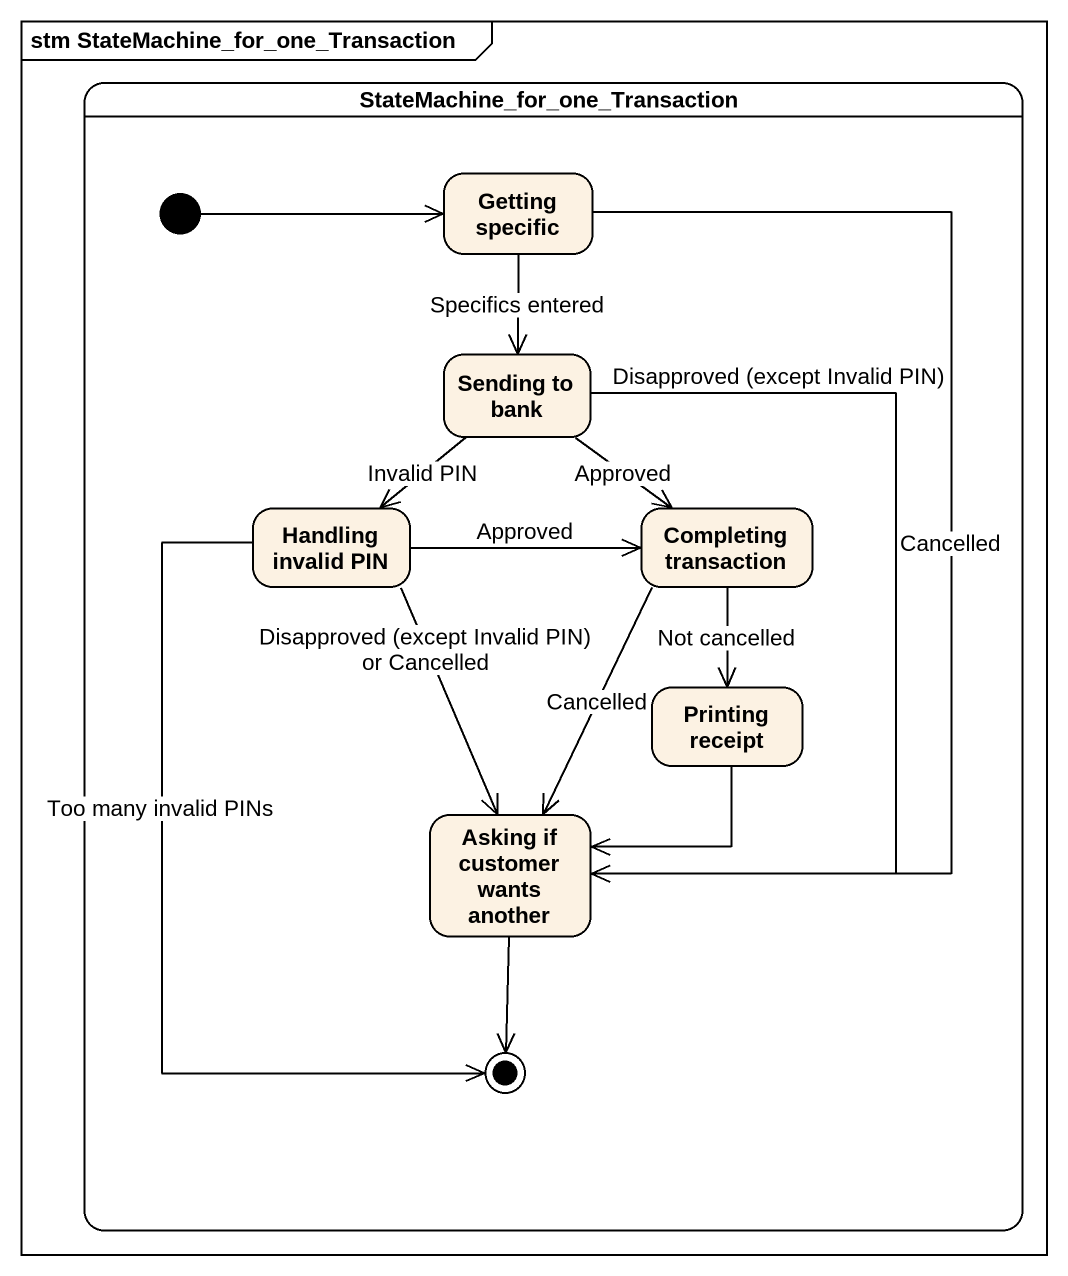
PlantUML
@startuml
mainframe stm StateMachine_for_one_Transaction
hide empty description
state "StateMachine_for_one_Transaction" as StateMachine_for_one {
  state "Getting specific" as Getting_specific
  state "Sending to bank" as Sending_to_bank
  state "Handling invalid PIN" as Handling_invalid_PIN
  state "Completing transaction" as Completing_transaction
  state "Printing receipt" as Printing_receipt
  state "Asking if customer wants another" as Asking_if_customer_wants
  [*] -right-> Getting_specific
  Handling_invalid_PIN --> [*] : Too many invalid PINs
  Asking_if_customer_wants --> [*]
}
Getting_specific --> Sending_to_bank : Specifics entered
Getting_specific --> Asking_if_customer_wants : Cancelled
Sending_to_bank --> Handling_invalid_PIN : Invalid PIN
Sending_to_bank --> Completing_transaction : Approved
Sending_to_bank --> Asking_if_customer_wants : Disapproved (except Invalid PIN)
Handling_invalid_PIN -right-> Completing_transaction : Approved
Handling_invalid_PIN --> Asking_if_customer_wants : Disapproved (except Invalid PIN) or Cancelled
Completing_transaction --> Printing_receipt : Not cancelled
Completing_transaction --> Asking_if_customer_wants : Cancelled
Printing_receipt --> Asking_if_customer_wants
@enduml
